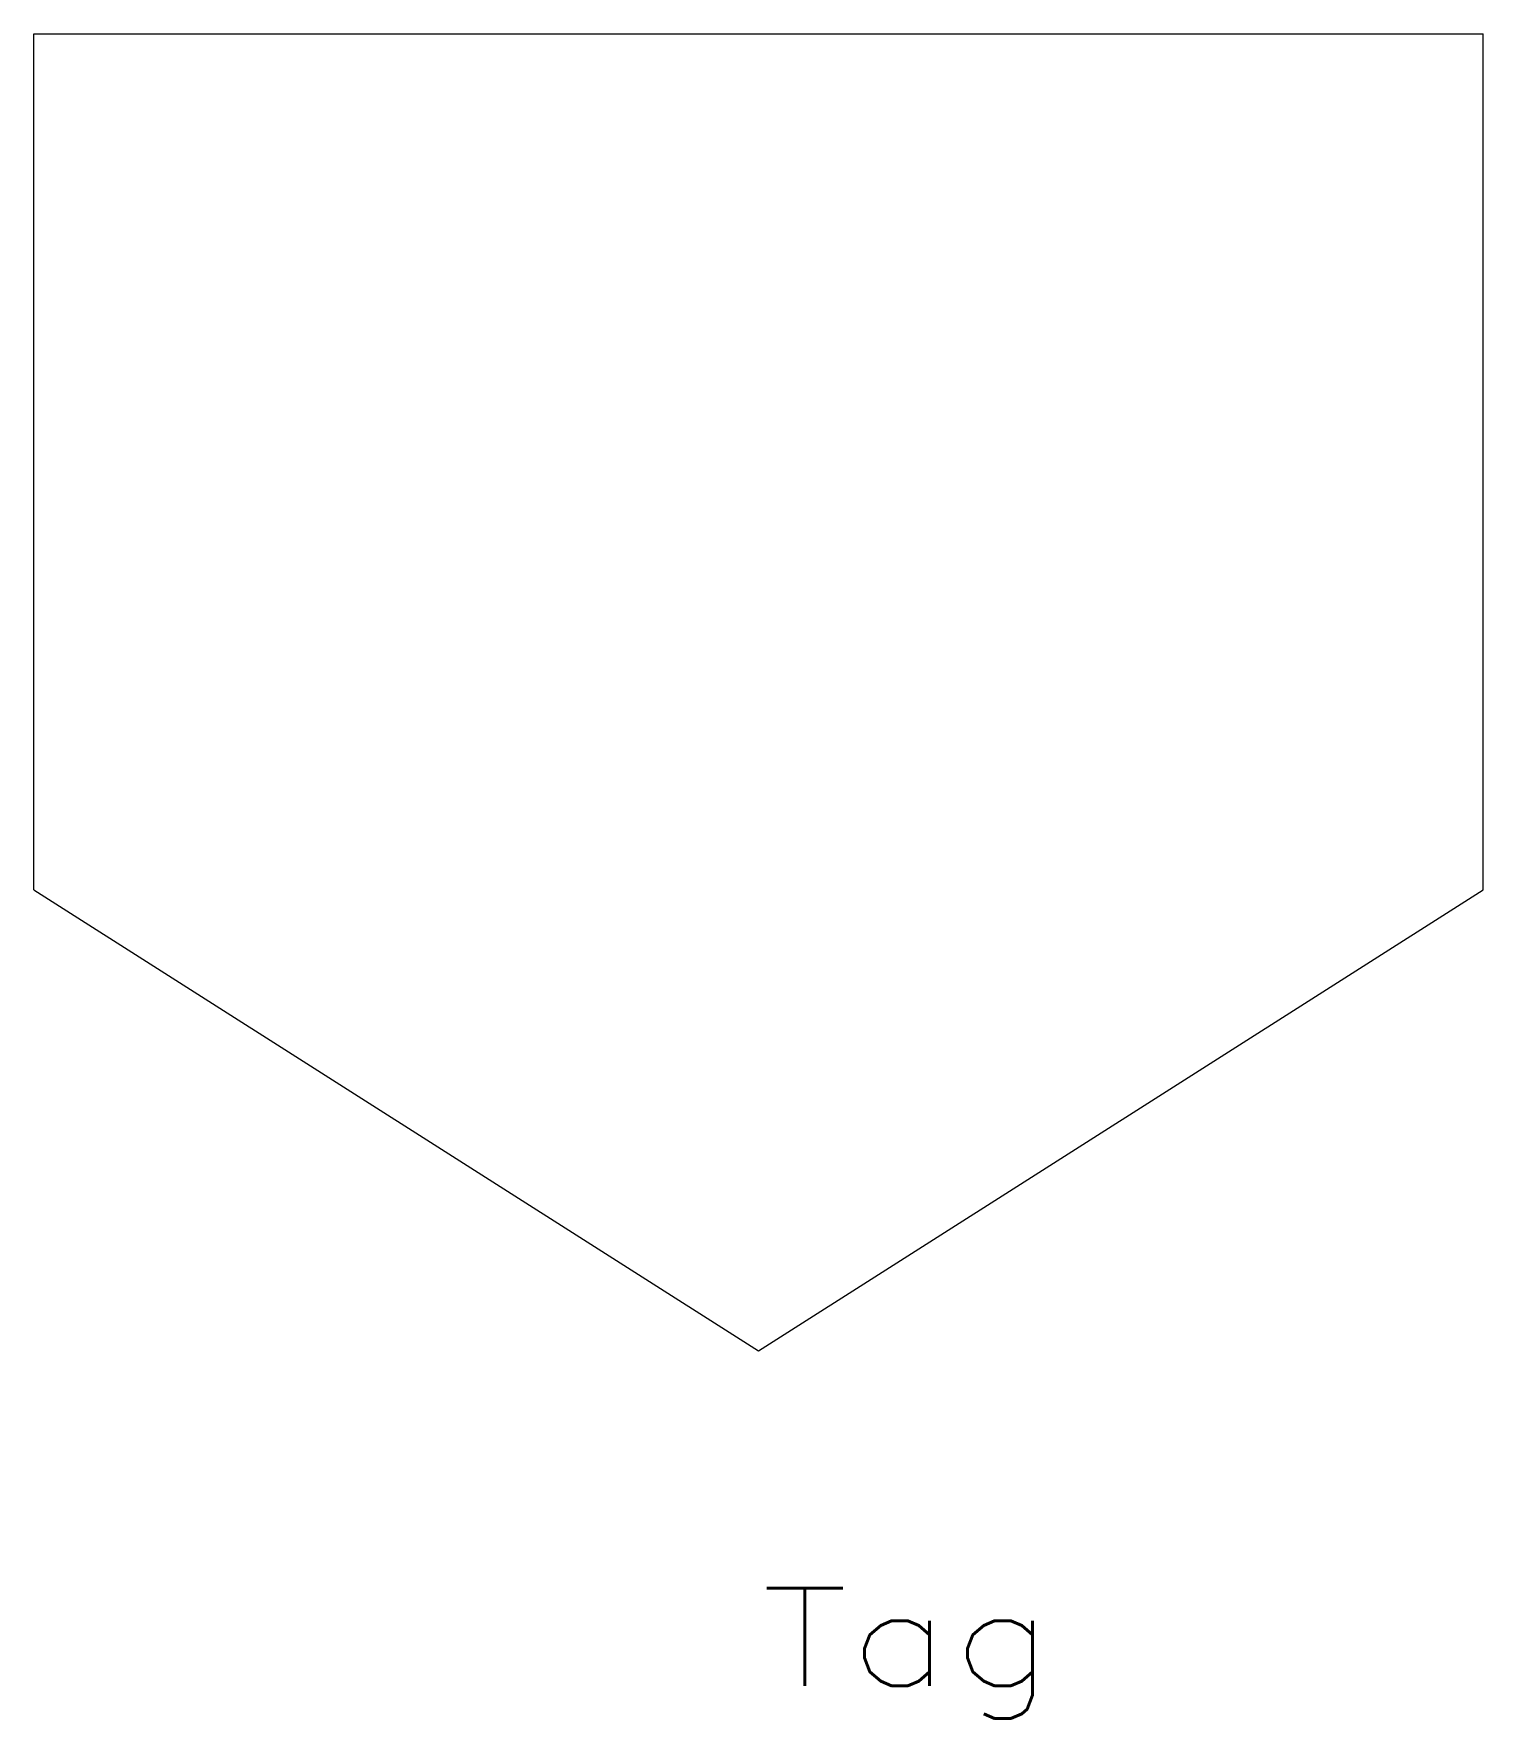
# Model space of a CAD drawing. Header units: inches. Extents: x -11 to 11, y -15.6 to 10.
import ezdxf
from ezdxf.enums import TextEntityAlignment as Align

# ---------------------------------------------------------------- set-up
doc = ezdxf.new("R2010")
doc.units = ezdxf.units.IN
doc.header["$MEASUREMENT"] = 0
doc.layers.get('0').update_dxf_attribs({"lineweight": 0})
doc.styles.add('_TCW_TXTSTY_1', font='TXT.SHX')

msp = doc.modelspace()

# ---------------------------------------------------------------- linework, layer by layer
at = {"linetype": 'Continuous'}
for p, q in [((-11, 10), (11, 10)), ((-11, -3), (-11, 10)), ((11, -3), (11, 10)), ((-11, -3), (0, -10)), ((0, -10), (11, -3))]:
    msp.add_line(p, q, dxfattribs=at)

# ---------------------------------------------------------------- texts
at = {"color": 7, "linetype": 'Continuous', "style": '_TCW_TXTSTY_1', "width": 1.166667}
msp.add_text('Tag', height=1.4816, dxfattribs=at).set_placement((0.044, -15.084), (4.489, -15.084), align=Align.FIT)

doc.saveas('drawing.dxf')
